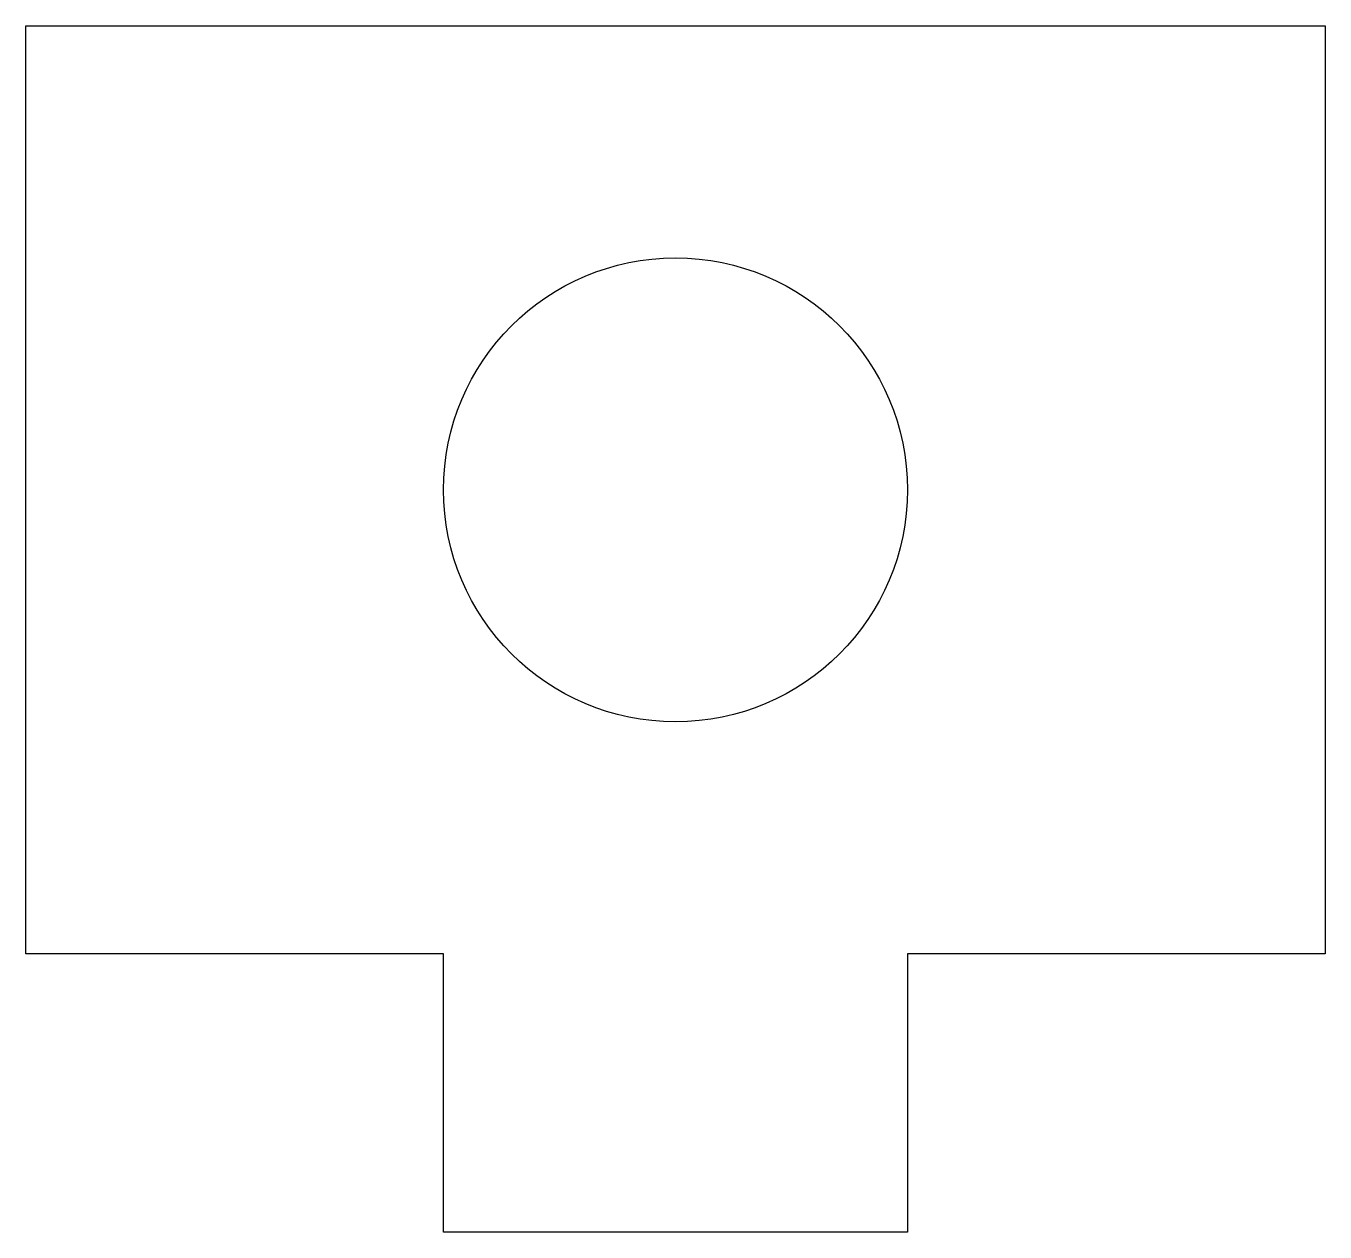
# Model space of a CAD drawing. Header units: millimetres. Extents: x -12 to 2, y -3 to 10.
import ezdxf

# ---------------------------------------------------------------- set-up
doc = ezdxf.new("R2010")
doc.units = ezdxf.units.MM
doc.layers.get('0').update_dxf_attribs({"linetype": 'CONTINUOUS'})

msp = doc.modelspace()

# ---------------------------------------------------------------- linework, layer by layer
msp.add_lwpolyline([(2, 0), (-2.5, 0), (-2.5, -3), (-7.5, -3), (-7.5, 0), (-12, 0), (-12, 10), (2, 10)], close=True)
msp.add_circle((-5, 5), 2.5)

doc.saveas('drawing.dxf')
